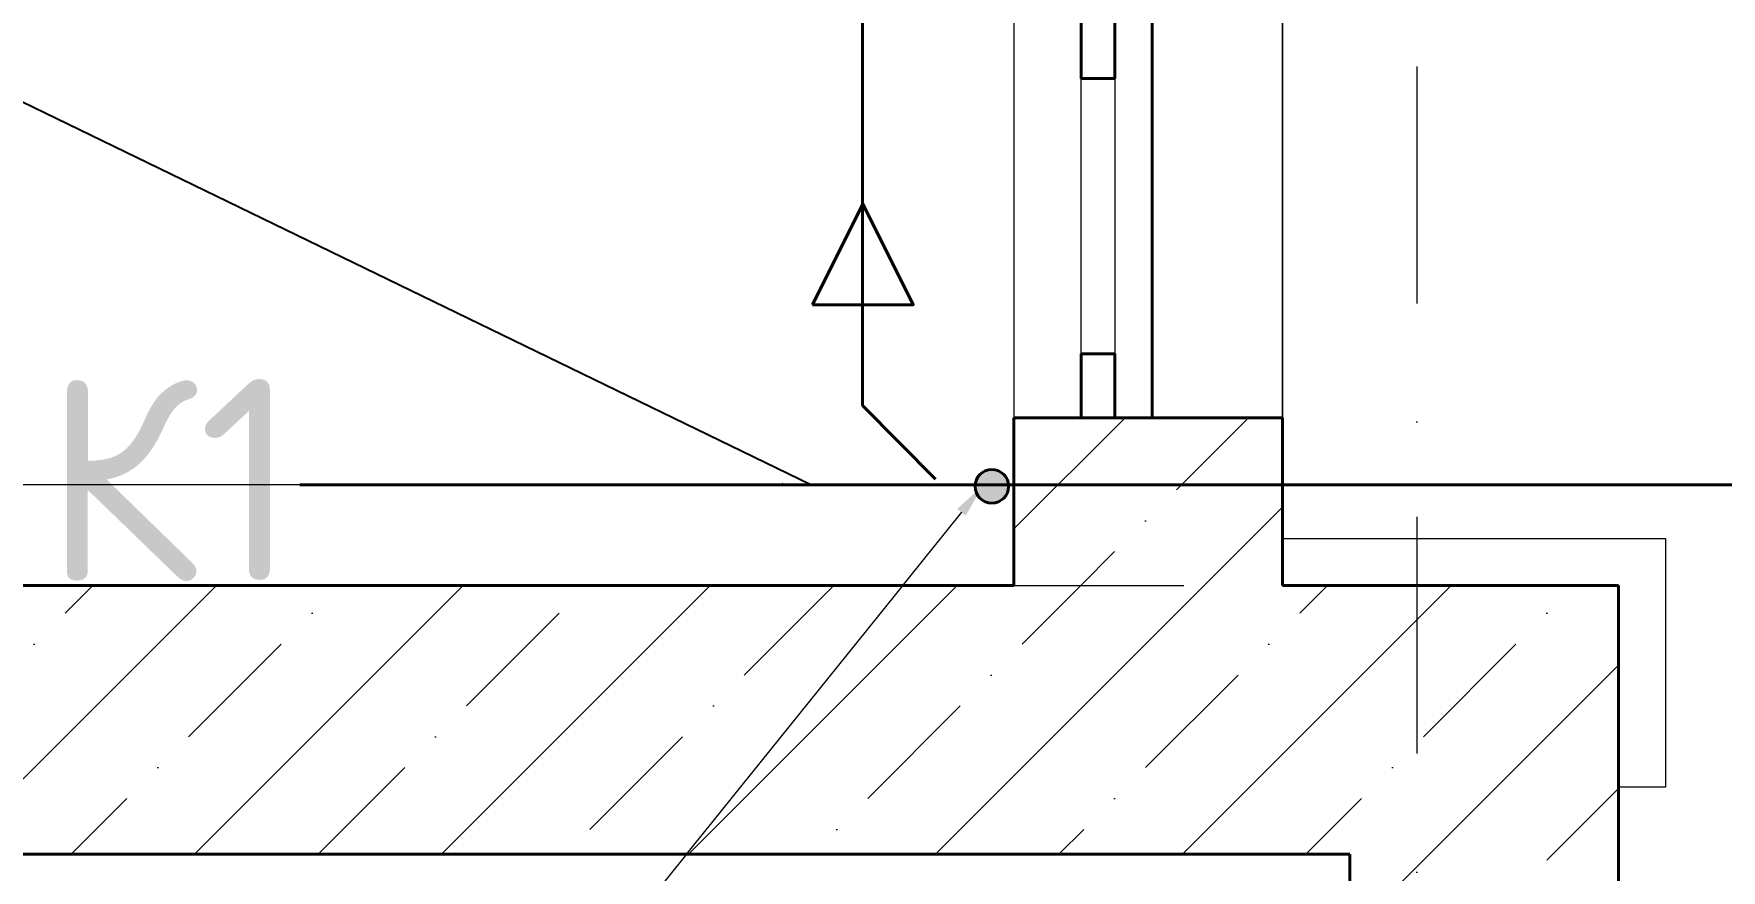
# Model space of a CAD drawing. Header units: feet. Extents: x -10410 to 374725, y -46422 to 88923.
# Drawn here: x 14110 to 16622, y 45212 to 46457 of the extents above; entities that cross this region are included whole.
import ezdxf
from ezdxf import colors
from ezdxf.entities.mleader import LeaderData, LeaderLine
from ezdxf.enums import TextEntityAlignment as Align
from ezdxf.math import Vec2, Vec3

# ---------------------------------------------------------------- set-up
doc = ezdxf.new("R2010")
doc.units = ezdxf.units.FT
doc.header["$MEASUREMENT"] = 0
doc.set_wipeout_variables(frame=1)
doc.linetypes.add('Wipeout_Contour', pattern=[1000, 0, -1000])
doc.linetypes.add('Штрихпунктирная', pattern=[670.2777624130249, 352.777767181396, -176.388883590699, 0, -141.11111164093])
for name, color, linetype in [('Интерьер - Мебель', 7, 'Continuous'), ('Конструктив - Перекрытия', 7, 'Continuous'), ('Конструктив - Стены Несущие', 7, 'Continuous'), ('Окна ArchiCAD', 7, 'Continuous'), ('Элемент Модели - Оси', 7, 'Continuous')]:
    doc.layers.add(name, color=color, linetype=linetype)
for name, color, linetype, lineweight in [('Интерьер - Мебель_Ном._пера__7', 7, 'Continuous', 20), ('канализация', 30, 'Continuous', 40), ('Конструктив - Перекрытия_Ном._пера__21', 7, 'Continuous', 40), ('Конструктив - Стены Несущие_Ном._пера__21', 7, 'Continuous', 40), ('Окна ArchiCAD_Ном._пера__120', 7, 'Continuous', 5), ('Окна ArchiCAD_Ном._пера__21', 7, 'Continuous', 40), ('Элемент Модели - Оси_Ном._пера__1', 7, 'Continuous', 20)]:
    doc.layers.add(name, color=color, linetype=linetype, lineweight=lineweight)
doc.layers.add('Конструктив - Стены Несущие_Ном._пера__170', color=7, linetype='Continuous', lineweight=5, true_color=0x9f9f00)
doc.layers.add('Элемент Модели - Оси_Ном._пера__94', color=7, linetype='Continuous', lineweight=5, true_color=0xdc4f00)
doc.styles.get("Standard").update_dxf_attribs({"font": 'isocpeur.ttf'})
doc.styles.add('СГЕНЕРИР_СТИЛЬ_1', font='arial.ttf')
doc.dimstyles.get("Standard").update_dxf_attribs({"dimtxt": 250, "dimasz": 200, "dimexe": 0.18, "dimexo": 0.0625, "dimgap": 100, "dimtad": 1, "dimjust": 2, "dimdec": 4, "dimzin": 0, "dimdsep": 46, "dimtxsty": 'Standard', "dimblk": 'OBLIQUE', "dimcen": 0.09, "dimadec": 0, "dimazin": 0, "dimtfac": 1, "dimtdec": 4, "dimtofl": 0, "dimtmove": 0, "dimatfit": 3, "dimldrblk": 'OBLIQUE', "dimfxl": 1, "dimtfill": 1, "dimtolj": 1, "dimtzin": 0, "dimlwd": 5, "dimlwe": 5, "dimarcsym": 0})
pattern_1 = [(44.99999999999999, (0, 0), (-183.8477563649663, 183.8477563649665), []), (44.99999999999999, (-91.92387818248316, 91.92387818248324), (-183.8477563649663, 183.8477563649665), [194.9999928474, -64.9999976158, 0, -64.9999976158])]

# ---------------------------------------------------------------- blocks, each defined once
blk = doc.blocks.new('Перекрытие_11', base_point=(2.014418280687986e-13, 3249.999870023374))
at = {"layer": 'Конструктив - Перекрытия_Ном._пера__21', "linetype": 'Continuous', "flags": 128}
blk.add_lwpolyline([(2.014418280687986e-13, 3249.999870023374), (349.5340104427439, 3249.999870023374), (349.5340104427439, 6200.039066075157), (2.014418280687986e-13, 6200.039066075157), (2.014418280687986e-13, 9399.999870023372), (14400, 9399.999870023372), (14400, 6200.039066075157), (14005.69794721407, 6200.039066075157), (14005.69794721407, 3249.999870023374), (14400, 3249.999870023374), (14400, -5.845098360879319e-05), (8689.176096130459, -5.845098360879319e-05), (8689.176096130459, -1641.589501266232), (5700.804234318001, -1641.589501266232), (5700.804234318001, -5.845098360879319e-05), (2.014418280687986e-13, -5.845098360879319e-05)], close=True, dxfattribs=at)
blk = doc.blocks.new('Стена_2', base_point=(14400, 0))
at = {"color": 254, "linetype": 'Wipeout_Contour', "lineweight": 0, "ltscale": 88046.64995264722}
blk.add_wipeout([(14699.999977648238, 3399.9999999999973), (14300, 3000.00002235176), (14300, 1899.937327146363), (14399.999980628472, 1899.937327146363), (14449.999998509882, 1899.937327146363), (14699.999977648238, 1899.937327146363)], dxfattribs=at).dxf.layer = 'Конструктив - Стены Несущие'
at = {"layer": 'Конструктив - Стены Несущие_Ном._пера__170', "linetype": 'Continuous'}
h = blk.add_hatch(dxfattribs=at)
h.set_pattern_fill('ЖЕЛЕЗОБЕТОН', color=256, style=0, pattern_type=2)
h.set_pattern_definition(pattern_1)
h.paths.add_polyline_path([(14699.99997764823, 3399.999999999997), (14300, 3000.00002235176), (14300, 1899.937327146363), (14399.99998062847, 1899.937327146363), (14449.99999850988, 1899.937327146363), (14699.99997764823, 1899.937327146363)])
at = {"layer": 'Конструктив - Стены Несущие_Ном._пера__21', "linetype": 'Continuous', "flags": 128}
for points in [[(14700, 1899.937327146363), (14700, 3399.999999999997)], [(14300, 2999.999999999997), (14300, 1899.937343537656)]]:
    blk.add_lwpolyline(points, dxfattribs=at)
blk = doc.blocks.new('Окно 18_4')
at = {"layer": 'Окна ArchiCAD_Ном._пера__120', "linetype": 'Continuous'}
for p, q in [((-300, 250.0000000000001), (300, 250.0000000000001)), ((-205, 0), (205, 0)), ((205, -50), (-205, -50)), ((-300, -150), (300, -150))]:
    blk.add_line(p, q, dxfattribs=at)
at = {"layer": 'Окна ArchiCAD_Ном._пера__21', "linetype": 'Continuous'}
for p, q in [((-300, 0), (-205, 0)), ((-300, -50), (-300, 0)), ((-205, 0), (-205, -50)), ((205, -50), (205, 0)), ((205, 0), (300, 0)), ((300, -50), (300, 0)), ((-205, -50), (-300, -50)), ((300, -50), (205, -50))]:
    blk.add_line(p, q, dxfattribs=at)
blk = doc.blocks.new('Стена_12', base_point=(13900, 3399.999999999997))
at = {"color": 254, "linetype": 'Wipeout_Contour', "lineweight": 0, "ltscale": 86541.56340049974}
blk.add_wipeout([(13800, 3399.999999999997), (14200.000016658685, 3399.999999999997), (14200.000016658685, 3649.9355752390643), (13950.000000472728, 3649.9355752390643), (13900.000015713229, 3649.9355752390643), (13800, 3649.9355752390643)], dxfattribs=at).dxf.layer = 'Конструктив - Стены Несущие'
at = {"layer": 'Конструктив - Стены Несущие_Ном._пера__170', "linetype": 'Continuous'}
h = blk.add_hatch(dxfattribs=at)
h.set_pattern_fill('ЖЕЛЕЗОБЕТОН', color=256, style=0, pattern_type=2)
h.set_pattern_definition(pattern_1)
h.paths.add_polyline_path([(13800, 3399.999999999997), (14200.00001665868, 3399.999999999997), (14200.00001665868, 3649.935575239064), (13950.00000047272, 3649.935575239064), (13900.00001571323, 3649.935575239064), (13800, 3649.935575239064)])
at = {"layer": 'Конструктив - Стены Несущие_Ном._пера__21', "linetype": 'Continuous'}
for p, q in [((13800, 3649.935580958386), (13900, 3649.935580958386)), ((13900, 3649.935580958386), (13950, 3649.935580958386)), ((13950, 3649.935580958386), (14200, 3649.935580958386))]:
    blk.add_line(p, q, dxfattribs=at)
at = {"layer": 'Конструктив - Стены Несущие_Ном._пера__21', "linetype": 'Continuous', "flags": 128}
for points in [[(13800, 3649.935575239064), (13800, 3399.999999999997)], [(14200, 3399.999999999997), (14200, 3649.935598813136)]]:
    blk.add_lwpolyline(points, dxfattribs=at)
at = {"layer": 'Окна ArchiCAD', "color": 21, "linetype": 'Continuous', "lineweight": 30, "true_color": 0xff9955, "zscale": 1000, "rotation": 270}
blk.add_blockref('Окно 18_4', (13950, 3949.935580958386), dxfattribs=at)
blk = doc.blocks.new('Стена_29', base_point=(10051.30337495443, 3399.999999999996))
at = {"color": 254, "linetype": 'Wipeout_Contour', "lineweight": 0, "ltscale": 50799.59750387362}
blk.add_wipeout([(10051.30337495443, 2999.999999999996), (14299.999999999995, 2999.9999999999964), (14699.999999999996, 3399.9999999999964), (10051.30337495443, 3399.999999999996)], dxfattribs=at).dxf.layer = 'Конструктив - Стены Несущие'
at = {"layer": 'Конструктив - Стены Несущие_Ном._пера__170', "linetype": 'Continuous'}
h = blk.add_hatch(dxfattribs=at)
h.set_pattern_fill('ЖЕЛЕЗОБЕТОН', color=256, style=0, pattern_type=2)
h.set_pattern_definition(pattern_1)
h.paths.add_polyline_path([(10051.30337495443, 2999.999999999996), (14300, 2999.999999999997), (14700, 3399.999999999997), (10051.30337495443, 3399.999999999996)])
at = {"layer": 'Конструктив - Стены Несущие_Ном._пера__21', "linetype": 'Continuous', "flags": 128}
for points in [[(13800, 3399.999999999997), (11750.24906046843, 3399.999999999996)], [(14700, 3399.999999999997), (14200, 3399.999999999997)], [(10051.30337495443, 2999.999999999996), (14300, 2999.999999999997)]]:
    blk.add_lwpolyline(points, dxfattribs=at)
blk = doc.blocks.new('Руст Угловой 18')
at = {"layer": 'Интерьер - Мебель_Ном._пера__7', "linetype": 'Continuous'}
for p, q in [((70.00000000000004, 300), (1.83697019872103e-14, 300)), ((1.83697019872103e-14, 300), (0, 0)), ((70.00000000000001, -70), (70.00000000000004, 300)), ((0, 0), (-500, 0)), ((-500, 0), (-500, -70)), ((-500, -70), (70.00000000000001, -70))]:
    blk.add_line(p, q, dxfattribs=at)
blk = doc.blocks.new('Стандартный Маркер Сетки_2')
at = {"layer": 'Элемент Модели - Оси_Ном._пера__94', "linetype": 'Штрихпунктирная'}
for p, q in [((1000, 0), (17700, 0)), ((17700, 0), (18700, 0))]:
    blk.add_line(p, q, dxfattribs=at)
at = {"layer": 'Элемент Модели - Оси_Ном._пера__1', "style": 'СГЕНЕРИР_СТИЛЬ_1'}
blk.add_attdef('AC_MarkerText_1', text='', height=350.0000000000001, dxfattribs=at).set_placement((-500, 20.00049999999989), align=Align.MIDDLE_CENTER)
blk = doc.blocks.new('Стандартный Маркер Сетки_5')
at = {"layer": 'Элемент Модели - Оси_Ном._пера__94', "linetype": 'Штрихпунктирная'}
blk.add_line((1000.000000000005, 0), (15208.94395321792, 0), dxfattribs=at)
at = {"layer": 'Элемент Модели - Оси_Ном._пера__1', "style": 'СГЕНЕРИР_СТИЛЬ_1'}
blk.add_attdef('AC_MarkerText_1', text='', height=350.0000000000001, rotation=90.00000000000001, dxfattribs=at).set_placement((16708.94395321793, 20.00050000000522), align=Align.MIDDLE_CENTER)
blk = doc.blocks.new('_Oblique')
at = {"color": 0, "linetype": 'ByBlock', "lineweight": -2}
blk.add_line((-0.5, -0.5), (0.5, 0.5), dxfattribs=at)
blk = doc.blocks.new('*D598')
at = {"layer": 'Defpoints', "color": 0, "transparency": 16777216}
for p in [(15969.27818438841, 46977.04741952987), (15969.27818438841, 45785.750259965), (19469.27816509292, 45785.80173641992)]:
    blk.add_point(p, dxfattribs=at)
at = {"layer": 'канализация', "color": 0, "lineweight": 5, "transparency": 16777216}
for p, q in [((15969.27818438841, 45785.812759965), (15969.27818438841, 46977.22741952987)), ((19469.27816509292, 46977.04741952987), (15969.27818438841, 46977.04741952987)), ((19469.27816509292, 45785.86423641992), (19469.27816509292, 46977.22741952987))]:
    blk.add_line(p, q, dxfattribs=at)
at = {"layer": 'канализация', "color": 0, "lineweight": 5, "transparency": 16777216, "xscale": 200, "yscale": 200, "zscale": 200, "rotation": 180}
blk.add_blockref('_Oblique', (15969.27818438841, 46977.04741952987), dxfattribs=at)
at = {"layer": 'канализация', "color": 0, "lineweight": 5, "transparency": 16777216, "xscale": 200, "yscale": 200, "zscale": 200}
blk.add_blockref('_Oblique', (19469.27816509292, 46977.04741952987), dxfattribs=at)
at = {"layer": 'канализация', "color": 0, "lineweight": 5, "transparency": 16777216, "insert": (17719.27817474067, 47202.04741952987), "char_height": 250, "attachment_point": 5, "bg_fill": 3, "box_fill_scale": 1.25, "bg_fill_color": 256, "bg_fill_true_color": 13158600, "bg_fill_transparency": 0}
blk.add_mtext('\\A1;3500.0000', dxfattribs=at)

msp = doc.modelspace()

# ---------------------------------------------------------------- linework, layer by layer
at = {"layer": 'канализация'}
for p, q in [((15343.65214533766, 46875.24540968693), (15343.65214533766, 45903.9417215862)), ((15343.65214533766, 45903.9417215862), (15452.56642839394, 45794.1791266116)), ((15226.25725571602, 45787.26469974825), (15224.7485914383, 45785.75027513492)), ((16469.27816509292, 45785.75024977742), (18969.27816509292, 45785.75019883949))]:
    msp.add_line(p, q, dxfattribs=at)
at = {"layer": 'канализация', "linetype": 'ByBlock', "lineweight": -2}
msp.add_lwpolyline([(15266.92835878023, 45785.82884042442), (13785.60538291626, 46504.2879839808)], dxfattribs=at)
at = {"layer": 'канализация'}
msp.add_lwpolyline([(15269.15214533766, 46053.9417215862), (15344.15214533766, 46203.9417215862), (15419.15214533766, 46053.9417215862), (15269.15214533766, 46053.9417215862)], dxfattribs=at)
at = {"layer": 'канализация', "lineweight": 5}
msp.add_solid([(15266.94145055487, 45785.8558331167), (15267.09031493391, 45785.75028977654), (15266.91526700558, 45785.80184773214)], dxfattribs=at)

# ---------------------------------------------------------------- block references
at = {"layer": 'Конструктив - Перекрытия', "linetype": 'Continuous'}
msp.add_blockref('Перекрытие_11', (1769.278184388415, 45485.75015979991), dxfattribs=at)

# ---------------------------------------------------------------- texts
at = {"layer": 'канализация', "lineweight": 5, "insert": (18487.34323307526, 46864.28787266859), "char_height": 300, "width": 2956.409262819099, "attachment_point": 3}
msp.add_mtext('Колодец К1.2\\P%%C1000', dxfattribs=at)

# ---------------------------------------------------------------- next in the draw order: block references
at = {"layer": 'Конструктив - Стены Несущие'}
for name, p in [('Стена_12', (15669.27818438841, 45635.75028977654)), ('Стена_2', (16169.27818438841, 42235.75028977654))]:
    msp.add_blockref(name, p, dxfattribs=at)

# ---------------------------------------------------------------- next in the draw order: hatches: boundary and pattern name
at = {"layer": 'канализация'}
h = msp.add_hatch(color=256, dxfattribs=at)
h.dxf.hatch_style = 1
h.paths.add_polyline_path([(15511.44135271578, 45785.80173641993), (15561.22566224255, 45785.80173641993, 0.9111457584169371)])
h.paths.add_polyline_path([(15561.33350747917, 45783.48211765045, 0.02271686053336006), (15561.23040277168, 45785.75028977654), (15511.43661218665, 45785.75028977654, 0.02271686053336006), (15511.33350747917, 45783.48211765045, 1)])

# ---------------------------------------------------------------- next in the draw order: linework, layer by layer
at = {"layer": 'канализация', "color": 1, "lineweight": 5}
msp.add_line((19969.04061716458, 45785.80173641993), (4038.867996579325, 45785.80173641993), dxfattribs=at)
at = {"layer": 'канализация'}
msp.add_line((14506.14772655105, 45785.75028977654), (16469.27816509292, 45785.75024977742), dxfattribs=at)
msp.add_circle((15536.33350747917, 45783.48211765045), 25, dxfattribs=at)

# ---------------------------------------------------------------- next in the draw order: block references
at = {"layer": 'Конструктив - Стены Несущие'}
msp.add_blockref('Стена_29', (11820.58155934285, 45635.75028977654), dxfattribs=at)

# ---------------------------------------------------------------- next in the draw order: block references
at = {"layer": 'Интерьер - Мебель', "color": 214, "linetype": 'Continuous', "lineweight": 20, "xscale": -1, "zscale": 1000, "rotation": 180}
msp.add_blockref('Руст Угловой 18', (16469.27818438841, 45635.75028977654), dxfattribs=at)
at = {"layer": 'Элемент Модели - Оси', "color": 8, "linetype": 'Continuous', "lineweight": 20, "zscale": 1000, "rotation": 270}
msp.add_blockref('Стандартный Маркер Сетки_5', (16169.27818438834, 51430.93789352813), dxfattribs=at)
at = {"layer": 'Элемент Модели - Оси', "color": 8, "linetype": 'Continuous', "lineweight": 20, "zscale": 1000}
msp.add_blockref('Стандартный Маркер Сетки_2', (-2230.721815611585, 45635.75028977654), dxfattribs=at)

# ---------------------------------------------------------------- next in the draw order: texts
at = {"layer": 'канализация', "insert": (14124.05277859874, 45642.42270709755), "char_height": 300.0000000000001, "width": 321.8225595850963, "attachment_point": 7}
msp.add_mtext('\\A1;К1', dxfattribs=at)

# ---------------------------------------------------------------- next in the draw order: leaders
at = {"layer": 'канализация', "lineweight": 5}
ml = msp.add_multileader_mtext('Standard', dxfattribs=at)
ml.set_content('Пр.%%C100', color=256)
ml.set_leader_properties(lineweight=5)
ml.build(insert=Vec2(0, 0))
ml.multileader.update_dxf_attribs({"text_left_attachment_type": 6, "text_right_attachment_type": 6, "dogleg_length": 0.36, "arrow_head_size": 50})
ctx = ml.context
ctx.base_point, ctx.char_height, ctx.arrow_head_size, ctx.landing_gap_size, ctx.plane_origin = Vec3(13234.73877092765, 44706.21410422493), 300, 50, 50, Vec3(14884.10528264447, 45998.26577195589)
ctx.left_attachment, ctx.right_attachment, ctx.text_align_type = 6, 6, 2
notes = []
notes.append((ctx, [(0, (1, 1, 0), (14655.09877092765, 44706.21410422493), (-1, 0), 0.36, [(0, [(15522.34601417929, 45783.776378487)], 0, [])])]))
ctx.mtext.insert, ctx.mtext.width, ctx.mtext.alignment, ctx.mtext.flow_direction = Vec3(14604.73877092765, 45096.21410422493), 785.9034503578441, 3, 5
for ctx, leaders in notes:
    for number, flags, end, landing, length, lines in leaders:
        leader = LeaderData()
        leader.index, (leader.has_last_leader_line, leader.has_dogleg_vector, leader.attachment_direction) = number, flags
        leader.last_leader_point, leader.dogleg_vector, leader.dogleg_length = Vec3(end), Vec3(landing), length
        for number, points, colour, breaks in lines:
            line = LeaderLine()
            line.index, line.vertices, line.color, line.breaks = number, Vec3.list(points), colors.encode_raw_color(colour), breaks
            leader.lines.append(line)
        ctx.leaders.append(leader)

# ---------------------------------------------------------------- next in the draw order: dimensions: what is measured, and where the dimension line sits
at = {"layer": 'канализация', "color": 1, "lineweight": 5}
dim = msp.add_linear_dim(base=(15969.27818438841, 46977.04741952987), p1=(19469.27816509292, 45785.80173641992), p2=(15969.27818438841, 45785.750259965), dimstyle='Standard', dxfattribs=at)
dim.commit()
dim.dimension.update_dxf_attribs({"geometry": '*D598', "text_midpoint": (17719.27817474067, 46977.04741952987), "dimtype": 160})

doc.saveas('drawing.dxf')
